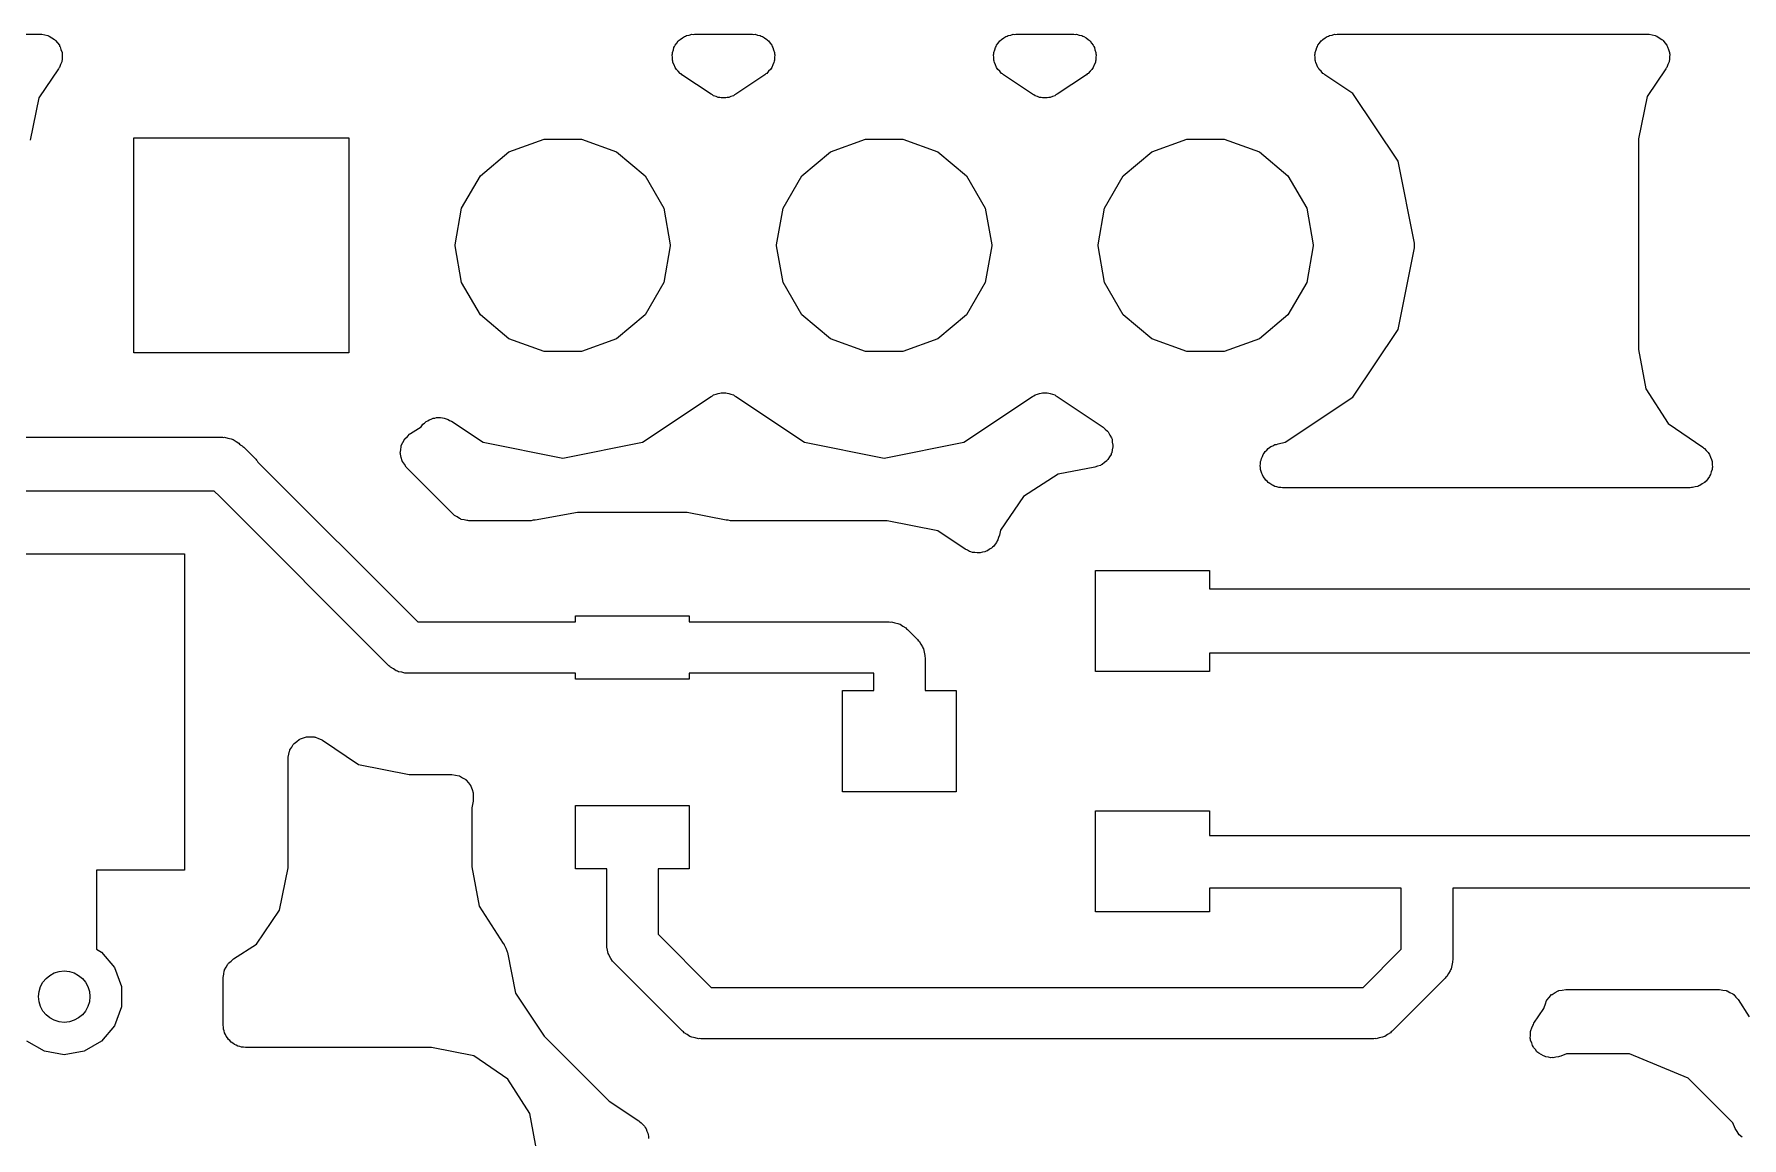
# Model space of a CAD drawing. Extents: x 91.8 to 190.7, y -114.3 to -59.5.
# Drawn here: x 127.39 to 140.89, y -69.85 to -61.12 of the extents above; entities that cross this region are included whole.
import ezdxf

# ---------------------------------------------------------------- set-up
doc = ezdxf.new("R2010")
doc.units = 0
doc.header["$MEASUREMENT"] = 0
doc.layers.add('BLACK', color=7, linetype='CONTINUOUS')

msp = doc.modelspace()

# ---------------------------------------------------------------- linework, layer by layer
at = {"layer": 'Black'}
for p, q in [((115.782, -61.12), (127.44, -61.12)), ((127.44, -61.12), (127.446, -61.1212)), ((127.446, -61.1212), (127.453, -61.1205)), ((127.453, -61.1205), (127.476, -61.1264)), ((127.476, -61.1264), (127.5, -61.1306)), ((127.5, -61.1306), (127.506, -61.1339)), ((127.506, -61.1339), (127.512, -61.1356)), ((132.541, -61.1354), (132.549, -61.1306)), ((132.549, -61.1306), (132.57, -61.1269)), ((132.57, -61.1269), (132.59, -61.121)), ((132.59, -61.121), (132.6, -61.1217)), ((132.6, -61.1217), (132.61, -61.12)), ((132.61, -61.12), (133.07, -61.12)), ((133.07, -61.12), (133.08, -61.1217)), ((133.08, -61.1217), (133.09, -61.121)), ((133.09, -61.121), (133.11, -61.1269)), ((133.11, -61.1269), (133.131, -61.1306)), ((133.131, -61.1306), (133.139, -61.1354)), ((135.081, -61.1354), (135.089, -61.1306)), ((135.089, -61.1306), (135.11, -61.1269)), ((135.11, -61.1269), (135.13, -61.121)), ((135.13, -61.121), (135.14, -61.1217)), ((135.14, -61.1217), (135.15, -61.12)), ((135.15, -61.12), (135.61, -61.12)), ((135.61, -61.12), (135.62, -61.1217)), ((135.62, -61.1217), (135.63, -61.121)), ((135.63, -61.121), (135.65, -61.1269)), ((135.65, -61.1269), (135.671, -61.1306)), ((135.671, -61.1306), (135.679, -61.1354)), ((137.621, -61.1354), (137.629, -61.1306)), ((137.629, -61.1306), (137.65, -61.1269)), ((137.65, -61.1269), (137.67, -61.121)), ((137.67, -61.121), (137.68, -61.1217)), ((137.68, -61.1217), (137.69, -61.12)), ((137.69, -61.12), (140.143, -61.12)), ((140.143, -61.12), (140.149, -61.1212)), ((140.149, -61.1212), (140.156, -61.1205)), ((140.156, -61.1205), (140.179, -61.1264)), ((140.179, -61.1264), (140.203, -61.1306)), ((140.203, -61.1306), (140.209, -61.1339)), ((140.209, -61.1339), (140.215, -61.1356)), ((127.512, -61.1356), (127.532, -61.1491)), ((127.532, -61.1491), (127.553, -61.1611)), ((127.553, -61.1611), (127.557, -61.1662)), ((127.557, -61.1662), (127.562, -61.17)), ((127.562, -61.17), (127.576, -61.1894)), ((127.576, -61.1894), (127.592, -61.2077)), ((127.592, -61.2077), (127.594, -61.2141)), ((127.594, -61.2141), (127.598, -61.2195)), ((127.598, -61.2195), (127.604, -61.2425)), ((127.604, -61.2425), (127.613, -61.265)), ((127.613, -61.265), (127.613, -61.2717)), ((132.437, -61.265), (132.444, -61.2453)), ((132.437, -61.2747), (132.437, -61.265)), ((132.444, -61.2453), (132.449, -61.2248)), ((132.449, -61.2248), (132.454, -61.2168)), ((132.454, -61.2168), (132.458, -61.2077)), ((132.458, -61.2077), (132.471, -61.1916)), ((132.471, -61.1916), (132.483, -61.1741)), ((132.483, -61.1741), (132.491, -61.1684)), ((132.491, -61.1684), (132.497, -61.1611)), ((132.497, -61.1611), (132.515, -61.1505)), ((132.515, -61.1505), (132.532, -61.1381)), ((132.532, -61.1381), (132.541, -61.1354)), ((133.139, -61.1354), (133.148, -61.1381)), ((133.148, -61.1381), (133.165, -61.1505)), ((133.165, -61.1505), (133.183, -61.1611)), ((133.183, -61.1611), (133.189, -61.1684)), ((133.189, -61.1684), (133.197, -61.1741)), ((133.197, -61.1741), (133.209, -61.1916)), ((133.209, -61.1916), (133.222, -61.2077)), ((133.222, -61.2077), (133.226, -61.2168)), ((133.226, -61.2168), (133.231, -61.2248)), ((133.231, -61.2248), (133.236, -61.2453)), ((133.236, -61.2453), (133.243, -61.265)), ((133.243, -61.265), (133.243, -61.2747)), ((134.977, -61.265), (134.984, -61.2453)), ((134.977, -61.2747), (134.977, -61.265)), ((134.984, -61.2453), (134.989, -61.2248)), ((134.989, -61.2248), (134.994, -61.2168)), ((134.994, -61.2168), (134.998, -61.2077)), ((134.998, -61.2077), (135.011, -61.1916)), ((135.011, -61.1916), (135.023, -61.1741)), ((135.023, -61.1741), (135.031, -61.1684)), ((135.031, -61.1684), (135.037, -61.1611)), ((135.037, -61.1611), (135.055, -61.1505)), ((135.055, -61.1505), (135.072, -61.1381)), ((135.072, -61.1381), (135.081, -61.1354)), ((135.679, -61.1354), (135.688, -61.1381)), ((135.688, -61.1381), (135.705, -61.1505)), ((135.705, -61.1505), (135.723, -61.1611)), ((135.723, -61.1611), (135.729, -61.1684)), ((135.729, -61.1684), (135.737, -61.1741)), ((135.737, -61.1741), (135.749, -61.1916)), ((135.749, -61.1916), (135.762, -61.2077)), ((135.762, -61.2077), (135.766, -61.2168)), ((135.766, -61.2168), (135.771, -61.2248)), ((135.771, -61.2248), (135.776, -61.2453)), ((135.776, -61.2453), (135.783, -61.265)), ((135.783, -61.265), (135.783, -61.2747)), ((137.517, -61.265), (137.524, -61.2453)), ((137.517, -61.2747), (137.517, -61.265)), ((137.524, -61.2453), (137.529, -61.2248)), ((137.529, -61.2248), (137.534, -61.2168)), ((137.534, -61.2168), (137.538, -61.2077)), ((137.538, -61.2077), (137.551, -61.1916)), ((137.551, -61.1916), (137.563, -61.1741)), ((137.563, -61.1741), (137.571, -61.1684)), ((137.571, -61.1684), (137.577, -61.1611)), ((137.577, -61.1611), (137.595, -61.1505)), ((137.595, -61.1505), (137.612, -61.1381)), ((137.612, -61.1381), (137.621, -61.1354)), ((140.215, -61.1356), (140.235, -61.1491)), ((140.235, -61.1491), (140.256, -61.1611)), ((140.256, -61.1611), (140.26, -61.1662)), ((140.26, -61.1662), (140.266, -61.17)), ((140.266, -61.17), (140.28, -61.1894)), ((140.28, -61.1894), (140.295, -61.2077)), ((140.295, -61.2077), (140.297, -61.2141)), ((140.297, -61.2141), (140.301, -61.2195)), ((140.301, -61.2195), (140.308, -61.2425)), ((140.308, -61.2425), (140.316, -61.265)), ((140.316, -61.265), (140.316, -61.2717)), ((127.585, -61.3945), (127.429, -61.6227)), ((127.587, -61.3884), (127.585, -61.3945)), ((127.592, -61.3832), (127.587, -61.3884)), ((127.6, -61.3608), (127.592, -61.3832)), ((127.61, -61.339), (127.6, -61.3608)), ((127.613, -61.326), (127.61, -61.3323)), ((127.61, -61.3323), (127.61, -61.339)), ((127.613, -61.2717), (127.614, -61.2782)), ((127.614, -61.2782), (127.613, -61.3021)), ((127.613, -61.3021), (127.613, -61.326)), ((132.434, -61.284), (132.437, -61.2747)), ((132.437, -61.3049), (132.434, -61.284)), ((132.437, -61.326), (132.437, -61.3049)), ((132.44, -61.335), (132.437, -61.326)), ((132.441, -61.3446), (132.44, -61.335)), ((132.45, -61.3635), (132.441, -61.3446)), ((132.458, -61.3832), (132.45, -61.3635)), ((132.464, -61.3906), (132.458, -61.3832)), ((132.468, -61.3993), (132.464, -61.3906)), ((132.483, -61.4138), (132.468, -61.3993)), ((133.212, -61.3993), (133.197, -61.4138)), ((133.216, -61.3906), (133.212, -61.3993)), ((133.222, -61.3832), (133.216, -61.3906)), ((133.23, -61.3635), (133.222, -61.3832)), ((133.239, -61.3446), (133.23, -61.3635)), ((133.24, -61.335), (133.239, -61.3446)), ((133.243, -61.326), (133.24, -61.335)), ((133.243, -61.2747), (133.246, -61.284)), ((133.246, -61.284), (133.243, -61.3049)), ((133.243, -61.3049), (133.243, -61.326)), ((134.974, -61.284), (134.977, -61.2747)), ((134.977, -61.3049), (134.974, -61.284)), ((134.977, -61.326), (134.977, -61.3049)), ((134.98, -61.335), (134.977, -61.326)), ((134.981, -61.3446), (134.98, -61.335)), ((134.99, -61.3635), (134.981, -61.3446)), ((134.998, -61.3832), (134.99, -61.3635)), ((135.004, -61.3906), (134.998, -61.3832)), ((135.008, -61.3993), (135.004, -61.3906)), ((135.023, -61.4138), (135.008, -61.3993)), ((135.752, -61.3993), (135.737, -61.4138)), ((135.756, -61.3906), (135.752, -61.3993)), ((135.762, -61.3832), (135.756, -61.3906)), ((135.77, -61.3635), (135.762, -61.3832)), ((135.779, -61.3446), (135.77, -61.3635)), ((135.78, -61.335), (135.779, -61.3446)), ((135.783, -61.326), (135.78, -61.335)), ((135.783, -61.2747), (135.786, -61.284)), ((135.786, -61.284), (135.783, -61.3049)), ((135.783, -61.3049), (135.783, -61.326)), ((137.514, -61.284), (137.517, -61.2747)), ((137.517, -61.3049), (137.514, -61.284)), ((137.517, -61.326), (137.517, -61.3049)), ((137.52, -61.335), (137.517, -61.326)), ((137.521, -61.3446), (137.52, -61.335)), ((137.53, -61.3635), (137.521, -61.3446)), ((137.538, -61.3832), (137.53, -61.3635)), ((137.544, -61.3906), (137.538, -61.3832)), ((137.548, -61.3993), (137.544, -61.3906)), ((137.563, -61.4138), (137.548, -61.3993)), ((140.288, -61.3945), (140.139, -61.6127)), ((140.291, -61.3884), (140.288, -61.3945)), ((140.295, -61.3832), (140.291, -61.3884)), ((140.303, -61.3608), (140.295, -61.3832)), ((140.313, -61.339), (140.303, -61.3608)), ((140.316, -61.326), (140.313, -61.3323)), ((140.313, -61.3323), (140.313, -61.339)), ((140.316, -61.2717), (140.318, -61.2782)), ((140.318, -61.2782), (140.316, -61.3021)), ((140.316, -61.3021), (140.316, -61.326)), ((132.497, -61.4299), (132.483, -61.4138)), ((132.505, -61.4348), (132.497, -61.4299)), ((132.512, -61.4414), (132.505, -61.4348)), ((132.742, -61.5954), (132.512, -61.4414)), ((133.168, -61.4414), (132.938, -61.5954)), ((133.175, -61.4348), (133.168, -61.4414)), ((133.183, -61.4299), (133.175, -61.4348)), ((133.197, -61.4138), (133.183, -61.4299)), ((135.037, -61.4299), (135.023, -61.4138)), ((135.045, -61.4348), (135.037, -61.4299)), ((135.052, -61.4414), (135.045, -61.4348)), ((135.282, -61.5954), (135.052, -61.4414)), ((135.708, -61.4414), (135.478, -61.5954)), ((135.715, -61.4348), (135.708, -61.4414)), ((135.723, -61.4299), (135.715, -61.4348)), ((135.737, -61.4138), (135.723, -61.4299)), ((137.577, -61.4299), (137.563, -61.4138)), ((137.585, -61.4348), (137.577, -61.4299)), ((137.592, -61.4414), (137.585, -61.4348)), ((137.814, -61.5899), (137.592, -61.4414)), ((127.429, -61.6227), (127.361, -61.9576)), ((132.753, -61.6001), (132.742, -61.5954)), ((132.762, -61.6069), (132.753, -61.6001)), ((132.781, -61.6123), (132.762, -61.6069)), ((132.798, -61.62), (132.781, -61.6123)), ((132.81, -61.6207), (132.798, -61.62)), ((132.821, -61.624), (132.81, -61.6207)), ((132.84, -61.6227), (132.821, -61.624)), ((132.859, -61.624), (132.84, -61.6227)), ((132.87, -61.6207), (132.859, -61.624)), ((132.882, -61.62), (132.87, -61.6207)), ((132.899, -61.6123), (132.882, -61.62)), ((132.918, -61.6069), (132.899, -61.6123)), ((132.927, -61.6001), (132.918, -61.6069)), ((132.938, -61.5954), (132.927, -61.6001)), ((135.293, -61.6001), (135.282, -61.5954)), ((135.302, -61.6069), (135.293, -61.6001)), ((135.321, -61.6123), (135.302, -61.6069)), ((135.338, -61.62), (135.321, -61.6123)), ((135.35, -61.6207), (135.338, -61.62)), ((135.361, -61.624), (135.35, -61.6207)), ((135.38, -61.6227), (135.361, -61.624)), ((135.399, -61.624), (135.38, -61.6227)), ((135.41, -61.6207), (135.399, -61.624)), ((135.422, -61.62), (135.41, -61.6207)), ((135.439, -61.6123), (135.422, -61.62)), ((135.458, -61.6069), (135.439, -61.6123)), ((135.467, -61.6001), (135.458, -61.6069)), ((135.478, -61.5954), (135.467, -61.6001)), ((138.171, -62.1241), (137.814, -61.5899)), ((140.139, -61.6127), (140.071, -61.9476)), ((128.18, -63.64), (128.18, -61.94)), ((128.18, -61.94), (129.88, -61.94)), ((129.88, -61.94), (129.88, -63.64)), ((130.919, -62.2404), (131.145, -62.0506)), ((131.145, -62.0506), (131.422, -61.9497)), ((131.422, -61.9497), (131.718, -61.9497)), ((131.718, -61.9497), (131.995, -62.0506)), ((131.995, -62.0506), (132.221, -62.2404)), ((133.459, -62.2404), (133.685, -62.0506)), ((133.685, -62.0506), (133.962, -61.9497)), ((133.962, -61.9497), (134.258, -61.9497)), ((134.258, -61.9497), (134.535, -62.0506)), ((134.535, -62.0506), (134.761, -62.2404)), ((135.999, -62.2404), (136.225, -62.0506)), ((136.225, -62.0506), (136.502, -61.9497)), ((136.502, -61.9497), (136.798, -61.9497)), ((136.798, -61.9497), (137.075, -62.0506)), ((137.075, -62.0506), (137.301, -62.2404)), ((140.071, -61.9476), (140.071, -63.6136)), ((138.3, -62.7715), (138.171, -62.1241)), ((130.771, -62.496), (130.919, -62.2404)), ((132.221, -62.2404), (132.369, -62.496)), ((133.311, -62.496), (133.459, -62.2404)), ((134.761, -62.2404), (134.909, -62.496)), ((135.851, -62.496), (135.999, -62.2404)), ((137.301, -62.2404), (137.449, -62.496)), ((130.72, -62.7868), (130.771, -62.496)), ((132.369, -62.496), (132.42, -62.7868)), ((133.26, -62.7868), (133.311, -62.496)), ((134.909, -62.496), (134.96, -62.7868)), ((135.8, -62.7868), (135.851, -62.496)), ((137.449, -62.496), (137.5, -62.7868)), ((130.72, -62.7932), (130.72, -62.7868)), ((130.771, -63.084), (130.72, -62.7932)), ((132.42, -62.7932), (132.369, -63.084)), ((132.42, -62.7868), (132.42, -62.7932)), ((133.26, -62.7932), (133.26, -62.7868)), ((133.311, -63.084), (133.26, -62.7932)), ((134.96, -62.7932), (134.909, -63.084)), ((134.96, -62.7868), (134.96, -62.7932)), ((135.8, -62.7932), (135.8, -62.7868)), ((135.851, -63.084), (135.8, -62.7932)), ((137.5, -62.7932), (137.449, -63.084)), ((137.5, -62.7868), (137.5, -62.7932)), ((138.171, -63.4559), (138.3, -62.8085)), ((138.3, -62.8085), (138.3, -62.7715)), ((130.919, -63.3396), (130.771, -63.084)), ((132.369, -63.084), (132.221, -63.3396)), ((133.459, -63.3396), (133.311, -63.084)), ((134.909, -63.084), (134.761, -63.3396)), ((135.999, -63.3396), (135.851, -63.084)), ((137.449, -63.084), (137.301, -63.3396)), ((131.145, -63.5294), (130.919, -63.3396)), ((132.221, -63.3396), (131.995, -63.5294)), ((133.685, -63.5294), (133.459, -63.3396)), ((134.761, -63.3396), (134.535, -63.5294)), ((136.225, -63.5294), (135.999, -63.3396)), ((137.301, -63.3396), (137.075, -63.5294)), ((131.422, -63.6303), (131.145, -63.5294)), ((131.995, -63.5294), (131.718, -63.6303)), ((133.962, -63.6303), (133.685, -63.5294)), ((134.535, -63.5294), (134.258, -63.6303)), ((136.502, -63.6303), (136.225, -63.5294)), ((137.075, -63.5294), (136.798, -63.6303)), ((137.814, -63.9901), (138.171, -63.4559)), ((129.88, -63.64), (128.18, -63.64)), ((131.718, -63.6303), (131.422, -63.6303)), ((134.258, -63.6303), (133.962, -63.6303)), ((136.798, -63.6303), (136.502, -63.6303)), ((140.071, -63.6136), (140.13, -63.9254)), ((132.762, -63.9731), (132.781, -63.9677)), ((132.781, -63.9677), (132.798, -63.96)), ((132.798, -63.96), (132.81, -63.9593)), ((132.81, -63.9593), (132.821, -63.956)), ((132.821, -63.956), (132.84, -63.9573)), ((132.84, -63.9573), (132.859, -63.956)), ((132.859, -63.956), (132.87, -63.9593)), ((132.87, -63.9593), (132.882, -63.96)), ((132.882, -63.96), (132.899, -63.9677)), ((132.899, -63.9677), (132.918, -63.9731)), ((135.302, -63.9731), (135.321, -63.9677)), ((135.321, -63.9677), (135.338, -63.96)), ((135.338, -63.96), (135.35, -63.9593)), ((135.35, -63.9593), (135.361, -63.956)), ((135.361, -63.956), (135.38, -63.9573)), ((135.38, -63.9573), (135.399, -63.956)), ((135.399, -63.956), (135.41, -63.9593)), ((135.41, -63.9593), (135.422, -63.96)), ((135.422, -63.96), (135.439, -63.9677)), ((135.439, -63.9677), (135.458, -63.9731)), ((140.13, -63.9254), (140.305, -64.1987)), ((132.2, -64.347), (132.742, -63.9846)), ((132.742, -63.9846), (132.753, -63.9799)), ((132.753, -63.9799), (132.762, -63.9731)), ((132.918, -63.9731), (132.927, -63.9799)), ((132.927, -63.9799), (132.938, -63.9846)), ((132.938, -63.9846), (133.48, -64.347)), ((134.74, -64.347), (135.282, -63.9846)), ((135.282, -63.9846), (135.293, -63.9799)), ((135.293, -63.9799), (135.302, -63.9731)), ((135.458, -63.9731), (135.467, -63.9799)), ((135.467, -63.9799), (135.478, -63.9846)), ((135.478, -63.9846), (135.84, -64.2266)), ((137.28, -64.347), (137.814, -63.9901)), ((130.367, -64.2773), (130.45, -64.2235)), ((130.45, -64.2235), (130.457, -64.2164)), ((130.457, -64.2164), (130.465, -64.2043)), ((130.465, -64.2043), (130.478, -64.1947)), ((130.478, -64.1947), (130.49, -64.1831)), ((130.49, -64.1831), (130.503, -64.1768)), ((130.503, -64.1768), (130.515, -64.1683)), ((130.515, -64.1683), (130.53, -64.1637)), ((130.53, -64.1637), (130.545, -64.1567)), ((130.545, -64.1567), (130.559, -64.1553)), ((130.559, -64.1553), (130.573, -64.1512)), ((130.573, -64.1512), (130.589, -64.1523)), ((130.589, -64.1523), (130.605, -64.1507)), ((130.605, -64.1507), (130.619, -64.1543)), ((130.619, -64.1543), (130.634, -64.1552)), ((130.634, -64.1552), (130.649, -64.1618)), ((130.649, -64.1618), (130.664, -64.1658)), ((130.664, -64.1658), (130.676, -64.174)), ((130.676, -64.174), (130.69, -64.1798)), ((130.69, -64.1798), (130.94, -64.347)), ((135.84, -64.2266), (135.857, -64.2431)), ((140.305, -64.1987), (140.579, -64.3856)), ((125.06, -64.3068), (128.88, -64.3068)), ((128.88, -64.3068), (128.889, -64.3084)), ((128.889, -64.3084), (128.898, -64.3076)), ((128.898, -64.3076), (128.923, -64.3144)), ((128.923, -64.3144), (128.949, -64.3191)), ((128.949, -64.3191), (128.957, -64.3235)), ((128.957, -64.3235), (128.966, -64.3258)), ((128.966, -64.3258), (128.988, -64.3411)), ((128.988, -64.3411), (129.011, -64.3543)), ((129.011, -64.3543), (129.016, -64.3612)), ((129.016, -64.3612), (129.024, -64.3663)), ((129.024, -64.3663), (129.026, -64.369)), ((129.026, -64.369), (129.036, -64.3743)), ((130.294, -64.3728), (130.307, -64.3487)), ((130.294, -64.3763), (130.294, -64.3728)), ((130.307, -64.3487), (130.318, -64.3242)), ((130.318, -64.3242), (130.32, -64.3217)), ((130.32, -64.3217), (130.322, -64.3186)), ((130.322, -64.3186), (130.342, -64.3002)), ((130.342, -64.3002), (130.361, -64.2811)), ((130.361, -64.2811), (130.364, -64.2796)), ((130.364, -64.2796), (130.367, -64.2773)), ((130.94, -64.347), (131.57, -64.4723)), ((131.57, -64.4723), (132.2, -64.347)), ((133.48, -64.347), (134.11, -64.4723)), ((134.11, -64.4723), (134.74, -64.347)), ((135.857, -64.2431), (135.875, -64.2582)), ((135.875, -64.2582), (135.879, -64.264)), ((135.879, -64.264), (135.884, -64.2687)), ((135.884, -64.2687), (135.894, -64.2901)), ((135.894, -64.2901), (135.906, -64.3106)), ((135.906, -64.3106), (135.908, -64.3173)), ((135.908, -64.3173), (135.911, -64.3234)), ((135.911, -64.3234), (135.913, -64.3471)), ((135.913, -64.3471), (135.918, -64.3705)), ((135.918, -64.3705), (135.917, -64.3772)), ((137.182, -64.3742), (137.197, -64.3656)), ((137.197, -64.3656), (137.21, -64.3632)), ((137.21, -64.3632), (137.223, -64.3584)), ((137.223, -64.3584), (137.28, -64.347)), ((129.036, -64.3743), (129.041, -64.3812)), ((129.041, -64.3812), (129.049, -64.3863)), ((129.049, -64.3863), (129.144, -64.4813)), ((129.144, -64.4813), (129.149, -64.4886)), ((129.149, -64.4886), (129.156, -64.4944)), ((129.156, -64.4944), (129.161, -64.5036)), ((129.161, -64.5036), (130.424, -65.7668)), ((130.286, -64.4333), (130.29, -64.4064)), ((130.287, -64.4367), (130.286, -64.4333)), ((130.287, -64.4401), (130.287, -64.4367)), ((130.294, -64.4663), (130.287, -64.4401)), ((130.29, -64.4064), (130.292, -64.3794)), ((130.292, -64.3794), (130.294, -64.3763)), ((130.3, -64.4927), (130.294, -64.4663)), ((130.302, -64.4957), (130.3, -64.4927)), ((130.303, -64.499), (130.302, -64.4957)), ((130.318, -64.5212), (130.303, -64.499)), ((135.85, -64.508), (135.832, -64.5235)), ((135.869, -64.4939), (135.85, -64.508)), ((135.873, -64.4882), (135.869, -64.4939)), ((135.878, -64.4838), (135.873, -64.4882)), ((135.89, -64.463), (135.878, -64.4838)), ((135.903, -64.4432), (135.89, -64.463)), ((135.904, -64.4366), (135.903, -64.4432)), ((135.908, -64.4306), (135.904, -64.4366)), ((135.912, -64.4071), (135.908, -64.4306)), ((135.917, -64.384), (135.912, -64.4071)), ((135.917, -64.3772), (135.917, -64.384)), ((137.084, -64.5), (137.089, -64.4874)), ((137.084, -64.5173), (137.084, -64.5)), ((137.089, -64.4874), (137.091, -64.4741)), ((137.091, -64.4741), (137.099, -64.459)), ((137.099, -64.459), (137.105, -64.4428)), ((137.105, -64.4428), (137.114, -64.4324)), ((137.114, -64.4324), (137.12, -64.4206)), ((137.12, -64.4206), (137.133, -64.4093)), ((137.133, -64.4093), (137.144, -64.3961)), ((137.144, -64.3961), (137.156, -64.3893)), ((137.156, -64.3893), (137.166, -64.3805)), ((137.166, -64.3805), (137.182, -64.3742)), ((140.579, -64.3856), (140.585, -64.3917)), ((140.585, -64.3917), (140.593, -64.3961)), ((140.593, -64.3961), (140.607, -64.4129)), ((140.607, -64.4129), (140.623, -64.4282)), ((140.623, -64.4282), (140.626, -64.4361)), ((140.626, -64.4361), (140.632, -64.4428)), ((140.632, -64.4428), (140.639, -64.4634)), ((140.639, -64.4634), (140.649, -64.4831)), ((140.649, -64.4831), (140.65, -64.4918)), ((140.65, -64.4918), (140.653, -64.5)), ((140.653, -64.5), (140.653, -64.522)), ((130.333, -64.544), (130.318, -64.5212)), ((130.336, -64.5461), (130.333, -64.544)), ((130.338, -64.5489), (130.336, -64.5461)), ((130.704, -64.9154), (130.338, -64.5489)), ((135.485, -64.5995), (135.211, -64.7754)), ((135.775, -64.545), (135.485, -64.5995)), ((135.797, -64.5366), (135.775, -64.545)), ((135.82, -64.5299), (135.797, -64.5366)), ((135.825, -64.5259), (135.82, -64.5299)), ((135.832, -64.5235), (135.825, -64.5259)), ((137.082, -64.5343), (137.084, -64.5173)), ((137.084, -64.5475), (137.082, -64.5343)), ((137.084, -64.561), (137.084, -64.5475)), ((137.09, -64.5772), (137.084, -64.561)), ((137.094, -64.5941), (137.09, -64.5772)), ((137.101, -64.6056), (137.094, -64.5941)), ((137.105, -64.6183), (137.101, -64.6056)), ((137.116, -64.6315), (137.105, -64.6183)), ((137.125, -64.6462), (137.116, -64.6315)), ((140.618, -64.635), (140.606, -64.6532)), ((140.632, -64.6183), (140.618, -64.635)), ((140.635, -64.6101), (140.632, -64.6183)), ((140.64, -64.6028), (140.635, -64.6101)), ((140.645, -64.5816), (140.64, -64.6028)), ((140.653, -64.561), (140.645, -64.5816)), ((140.653, -64.522), (140.655, -64.5438)), ((140.655, -64.5438), (140.653, -64.5522)), ((140.653, -64.5522), (140.653, -64.561)), ((128.816, -64.7332), (125.124, -64.7332)), ((128.856, -64.7737), (128.816, -64.7332)), ((130.196, -66.1137), (128.856, -64.7737)), ((135.211, -64.7754), (135.029, -65.0427)), ((137.136, -64.6546), (137.125, -64.6462)), ((137.144, -64.6649), (137.136, -64.6546)), ((137.159, -64.6736), (137.144, -64.6649)), ((137.173, -64.6844), (137.159, -64.6736)), ((137.185, -64.6887), (137.173, -64.6844)), ((137.197, -64.6954), (137.185, -64.6887)), ((137.214, -64.6984), (137.197, -64.6954)), ((137.23, -64.704), (137.214, -64.6984)), ((137.244, -64.7037), (137.23, -64.704)), ((137.257, -64.706), (137.244, -64.7037)), ((140.48, -64.706), (137.257, -64.706)), ((140.489, -64.7045), (140.48, -64.706)), ((140.497, -64.7051), (140.489, -64.7045)), ((140.518, -64.6992), (140.497, -64.7051)), ((140.54, -64.6954), (140.518, -64.6992)), ((140.548, -64.6911), (140.54, -64.6954)), ((140.556, -64.6887), (140.548, -64.6911)), ((140.574, -64.6759), (140.556, -64.6887)), ((140.593, -64.6649), (140.574, -64.6759)), ((140.598, -64.6583), (140.593, -64.6649)), ((140.606, -64.6532), (140.598, -64.6583)), ((131.686, -64.9009), (131.352, -64.9638)), ((132.552, -64.9009), (131.686, -64.9009)), ((132.861, -64.9633), (132.552, -64.9009)), ((130.71, -64.9198), (130.704, -64.9154)), ((130.715, -64.9257), (130.71, -64.9198)), ((130.735, -64.9372), (130.715, -64.9257)), ((130.754, -64.9504), (130.735, -64.9372)), ((130.762, -64.9524), (130.754, -64.9504)), ((130.768, -64.9562), (130.762, -64.9524)), ((130.791, -64.9602), (130.768, -64.9562)), ((130.813, -64.9661), (130.791, -64.9602)), ((130.821, -64.9655), (130.813, -64.9661)), ((130.828, -64.9668), (130.821, -64.9655)), ((131.32, -64.9668), (130.828, -64.9668)), ((131.336, -64.964), (131.32, -64.9668)), ((131.352, -64.9638), (131.336, -64.964)), ((132.878, -64.9638), (132.861, -64.9633)), ((132.895, -64.9668), (132.878, -64.9638)), ((134.133, -64.9668), (132.895, -64.9668)), ((134.533, -65.0463), (134.133, -64.9668)), ((134.751, -65.1925), (134.533, -65.0463)), ((135.029, -65.0427), (135.021, -65.0814)), ((134.966, -65.175), (134.958, -65.1838)), ((134.976, -65.1679), (134.966, -65.175)), ((134.986, -65.1523), (134.976, -65.1679)), ((134.999, -65.1382), (134.986, -65.1523)), ((135.003, -65.1271), (134.999, -65.1382)), ((135.009, -65.1173), (135.003, -65.1271)), ((135.014, -65.099), (135.009, -65.1173)), ((135.021, -65.0814), (135.014, -65.099)), ((126.63, -65.23), (128.58, -65.23)), ((128.58, -65.23), (128.58, -67.73)), ((134.769, -65.2001), (134.751, -65.1925)), ((134.785, -65.2099), (134.769, -65.2001)), ((134.796, -65.2123), (134.785, -65.2099)), ((134.807, -65.2171), (134.796, -65.2123)), ((134.826, -65.2183), (134.807, -65.2171)), ((134.844, -65.222), (134.826, -65.2183)), ((134.856, -65.2203), (134.844, -65.222)), ((134.868, -65.221), (134.856, -65.2203)), ((134.886, -65.2158), (134.868, -65.221)), ((134.905, -65.213), (134.886, -65.2158)), ((134.915, -65.2073), (134.905, -65.213)), ((134.926, -65.204), (134.915, -65.2073)), ((134.942, -65.1928), (134.926, -65.204)), ((134.958, -65.1838), (134.942, -65.1928)), ((135.78, -66.16), (135.78, -65.36)), ((135.78, -65.36), (136.68, -65.36)), ((136.68, -65.36), (136.68, -65.506)), ((136.68, -65.506), (144.66, -65.506)), ((131.67, -65.7668), (131.67, -65.72)), ((131.67, -65.72), (132.57, -65.72)), ((132.57, -65.72), (132.57, -65.7668)), ((130.424, -65.7668), (131.67, -65.7668)), ((132.57, -65.7668), (134.15, -65.7668)), ((134.15, -65.7668), (134.159, -65.7684)), ((134.159, -65.7684), (134.168, -65.7676)), ((134.168, -65.7676), (134.193, -65.7744)), ((134.193, -65.7744), (134.219, -65.7791)), ((134.219, -65.7791), (134.227, -65.7835)), ((134.227, -65.7835), (134.236, -65.7858)), ((134.236, -65.7858), (134.258, -65.8011)), ((134.258, -65.8011), (134.281, -65.8143)), ((134.281, -65.8143), (134.286, -65.8212)), ((134.286, -65.8212), (134.294, -65.8263)), ((134.294, -65.8263), (134.374, -65.9063)), ((134.374, -65.9063), (134.379, -65.9136)), ((134.379, -65.9136), (134.386, -65.9194)), ((134.386, -65.9194), (134.399, -65.9424)), ((134.399, -65.9424), (134.414, -65.9641)), ((134.414, -65.9641), (134.416, -65.9728)), ((134.416, -65.9728), (134.421, -65.9805)), ((134.421, -65.9805), (134.426, -66.0067)), ((130.204, -66.1188), (130.196, -66.1137)), ((130.209, -66.1257), (130.204, -66.1188)), ((130.232, -66.1389), (130.209, -66.1257)), ((134.426, -66.0067), (134.432, -66.0323)), ((134.432, -66.0323), (134.432, -66.0412)), ((134.432, -66.0412), (134.433, -66.05)), ((134.433, -66.05), (134.433, -66.31)), ((144.555, -66.014), (136.68, -66.014)), ((136.68, -66.014), (136.68, -66.16)), ((130.254, -66.1542), (130.232, -66.1389)), ((130.263, -66.1565), (130.254, -66.1542)), ((130.271, -66.1609), (130.263, -66.1565)), ((130.297, -66.1656), (130.271, -66.1609)), ((130.322, -66.1724), (130.297, -66.1656)), ((130.331, -66.1716), (130.322, -66.1724)), ((130.34, -66.1732), (130.331, -66.1716)), ((131.67, -66.1732), (130.34, -66.1732)), ((131.67, -66.22), (131.67, -66.1732)), ((132.57, -66.22), (131.67, -66.22)), ((134.027, -66.1732), (132.57, -66.1732)), ((132.57, -66.1732), (132.57, -66.22)), ((134.027, -66.31), (134.027, -66.1732)), ((136.68, -66.16), (135.78, -66.16)), ((133.78, -67.11), (133.78, -66.31)), ((133.78, -66.31), (134.027, -66.31)), ((134.433, -66.31), (134.68, -66.31)), ((134.68, -66.31), (134.68, -67.11)), ((129.405, -66.8134), (129.41, -66.7889)), ((129.41, -66.7889), (129.413, -66.7839)), ((129.413, -66.7839), (129.414, -66.7783)), ((129.414, -66.7783), (129.428, -66.7576)), ((129.428, -66.7576), (129.44, -66.7361)), ((129.44, -66.7361), (129.445, -66.7324)), ((129.445, -66.7324), (129.448, -66.7276)), ((129.448, -66.7276), (129.468, -66.7129)), ((129.468, -66.7129), (129.487, -66.697)), ((129.487, -66.697), (129.492, -66.695)), ((129.492, -66.695), (129.497, -66.6916)), ((129.497, -66.6916), (129.521, -66.6846)), ((129.521, -66.6846), (129.544, -66.6761)), ((129.544, -66.6761), (129.55, -66.6761)), ((129.55, -66.6761), (129.556, -66.6745)), ((129.556, -66.6745), (129.58, -66.6761)), ((129.58, -66.6761), (129.605, -66.6761)), ((129.605, -66.6761), (129.611, -66.6781)), ((129.611, -66.6781), (129.616, -66.6785)), ((129.616, -66.6785), (129.639, -66.6885)), ((129.639, -66.6885), (129.662, -66.697)), ((129.662, -66.697), (129.667, -66.7007)), ((129.667, -66.7007), (129.672, -66.703)), ((129.672, -66.703), (129.957, -66.8937)), ((129.399, -66.8375), (129.405, -66.8134)), ((129.4, -66.8432), (129.399, -66.8375)), ((129.399, -66.849), (129.4, -66.8432)), ((129.399, -67.7124), (129.399, -66.849)), ((129.957, -66.8937), (130.357, -66.9732)), ((130.357, -66.9732), (130.69, -66.9732)), ((130.69, -66.9732), (130.692, -66.9736)), ((130.692, -66.9736), (130.694, -66.9733)), ((130.694, -66.9733), (130.722, -66.9789)), ((130.722, -66.9789), (130.75, -66.9838)), ((130.75, -66.9838), (130.752, -66.9849)), ((130.752, -66.9849), (130.754, -66.9854)), ((130.754, -66.9854), (130.778, -67.0001)), ((130.778, -67.0001), (130.803, -67.0143)), ((130.803, -67.0143), (130.804, -67.016)), ((130.804, -67.016), (130.806, -67.0172)), ((130.806, -67.0172), (130.824, -67.0393)), ((130.824, -67.0393), (130.842, -67.0609)), ((130.842, -67.0609), (130.843, -67.0631)), ((130.843, -67.0631), (130.844, -67.0648)), ((130.844, -67.0648), (130.853, -67.0917)), ((130.862, -67.1835), (130.851, -67.2376)), ((130.853, -67.0917), (130.863, -67.1182)), ((130.863, -67.1792), (130.862, -67.1813)), ((130.862, -67.1813), (130.862, -67.1835)), ((130.863, -67.1182), (130.863, -67.1205)), ((130.863, -67.1205), (130.863, -67.1226)), ((130.863, -67.1226), (130.863, -67.1509)), ((130.863, -67.1509), (130.863, -67.1792)), ((134.68, -67.11), (133.78, -67.11)), ((130.851, -67.2376), (130.851, -67.7036)), ((131.67, -67.72), (131.67, -67.22)), ((131.67, -67.22), (132.57, -67.22)), ((132.57, -67.22), (132.57, -67.72)), ((135.78, -68.06), (135.78, -67.26)), ((135.78, -67.26), (136.68, -67.26)), ((136.68, -67.26), (136.68, -67.4568)), ((136.68, -67.4568), (138.4, -67.4568)), ((138.4, -67.4568), (140.97, -67.4568)), ((128.58, -67.73), (127.884, -67.73)), ((127.884, -67.73), (127.884, -68.3548)), ((129.331, -68.0473), (129.399, -67.7124)), ((130.851, -67.7036), (130.91, -68.0154)), ((131.917, -67.72), (131.67, -67.72)), ((131.917, -68.32), (131.917, -67.72)), ((132.57, -67.72), (132.323, -67.72)), ((132.323, -67.72), (132.323, -68.2358)), ((138.197, -67.8732), (136.68, -67.8732)), ((136.68, -67.8732), (136.68, -68.06)), ((138.197, -68.3558), (138.197, -67.8732)), ((141.53, -67.8732), (138.603, -67.8732)), ((138.603, -67.8732), (138.603, -68.44)), ((130.91, -68.0154), (131.099, -68.3093)), ((129.149, -68.3146), (129.331, -68.0473)), ((136.68, -68.06), (135.78, -68.06)), ((132.323, -68.2358), (132.744, -68.6568)), ((127.884, -68.3548), (127.925, -68.3784)), ((127.925, -68.3784), (128.027, -68.5005)), ((128.968, -68.4309), (129.149, -68.3146)), ((131.099, -68.3093), (131.103, -68.3135)), ((131.103, -68.3135), (131.106, -68.3196)), ((131.106, -68.3196), (131.11, -68.3247)), ((131.11, -68.3247), (131.119, -68.3469)), ((131.119, -68.3469), (131.129, -68.3684)), ((131.129, -68.3684), (131.13, -68.3752)), ((131.13, -68.3752), (131.132, -68.3815)), ((131.132, -68.3815), (131.196, -68.7026)), ((131.918, -68.3288), (131.917, -68.32)), ((131.918, -68.3377), (131.918, -68.3288)), ((131.924, -68.3633), (131.918, -68.3377)), ((131.929, -68.3895), (131.924, -68.3633)), ((131.934, -68.3972), (131.929, -68.3895)), ((131.936, -68.4059), (131.934, -68.3972)), ((131.951, -68.4276), (131.936, -68.4059)), ((137.896, -68.6568), (138.197, -68.3558)), ((128.027, -68.5005), (128.082, -68.6503)), ((128.887, -68.5784), (128.892, -68.5525)), ((128.892, -68.5525), (128.895, -68.5265)), ((128.895, -68.5265), (128.897, -68.5226)), ((128.897, -68.5226), (128.898, -68.5183)), ((128.898, -68.5183), (128.911, -68.4956)), ((128.911, -68.4956), (128.923, -68.4723)), ((128.923, -68.4723), (128.926, -68.4694)), ((128.926, -68.4694), (128.928, -68.4656)), ((128.928, -68.4656), (128.949, -68.4488)), ((128.949, -68.4488), (128.968, -68.4309)), ((131.964, -68.4506), (131.951, -68.4276)), ((131.971, -68.4564), (131.964, -68.4506)), ((131.976, -68.4637), (131.971, -68.4564)), ((132.516, -69.0037), (131.976, -68.4637)), ((138.569, -68.5476), (138.556, -68.5706)), ((138.584, -68.5259), (138.569, -68.5476)), ((138.586, -68.5172), (138.584, -68.5259)), ((138.591, -68.5095), (138.586, -68.5172)), ((138.596, -68.4834), (138.591, -68.5095)), ((138.602, -68.4577), (138.596, -68.4834)), ((138.603, -68.44), (138.602, -68.4488)), ((138.602, -68.4488), (138.602, -68.4577)), ((128.082, -68.6503), (128.082, -68.8097)), ((128.887, -68.9552), (128.887, -68.5784)), ((132.744, -68.6568), (137.896, -68.6568)), ((138.544, -68.5837), (138.124, -69.0037)), ((138.549, -68.5764), (138.544, -68.5837)), ((138.556, -68.5706), (138.549, -68.5764)), ((139.413, -68.6981), (139.437, -68.6838)), ((139.437, -68.6838), (139.439, -68.6834)), ((139.439, -68.6834), (139.441, -68.6825)), ((139.441, -68.6825), (139.469, -68.6782)), ((139.469, -68.6782), (139.497, -68.6732)), ((139.497, -68.6732), (140.711, -68.6732)), ((140.711, -68.6732), (140.737, -68.6778)), ((140.737, -68.6778), (140.763, -68.6811)), ((140.763, -68.6811), (140.767, -68.683)), ((140.767, -68.683), (140.771, -68.6838)), ((140.771, -68.6838), (140.794, -68.6969)), ((128.082, -68.8097), (128.027, -68.9595)), ((131.196, -68.7026), (131.423, -69.0416)), ((139.245, -68.9408), (139.324, -68.8226)), ((139.324, -68.8226), (139.325, -68.8145)), ((139.325, -68.8145), (139.336, -68.7878)), ((139.336, -68.7878), (139.345, -68.7609)), ((139.345, -68.7609), (139.347, -68.7595)), ((139.347, -68.7577), (139.366, -68.7362)), ((139.347, -68.7595), (139.347, -68.7577)), ((139.366, -68.7362), (139.385, -68.7143)), ((139.385, -68.7143), (139.386, -68.7133)), ((139.386, -68.7133), (139.388, -68.7118)), ((139.388, -68.7118), (139.413, -68.6981)), ((140.794, -68.6969), (140.817, -68.709)), ((140.817, -68.709), (140.82, -68.7121)), ((140.82, -68.7121), (140.824, -68.7143)), ((140.824, -68.7143), (140.841, -68.7344)), ((140.841, -68.7344), (140.859, -68.7537)), ((140.859, -68.7537), (140.945, -68.8887)), ((128.027, -68.9595), (127.925, -69.0816)), ((128.89, -68.9704), (128.887, -68.9552)), ((139.229, -68.9773), (139.235, -68.9571)), ((139.235, -68.9571), (139.241, -68.9496)), ((139.241, -68.9496), (139.245, -68.9408)), ((127.473, -69.1613), (127.335, -69.0816)), ((127.925, -69.0816), (127.787, -69.1613)), ((128.89, -68.9859), (128.89, -68.9704)), ((128.895, -69.0002), (128.89, -68.9859)), ((128.898, -69.0153), (128.895, -69.0002)), ((128.905, -69.0286), (128.898, -69.0153)), ((128.911, -69.0431), (128.905, -69.0286)), ((128.92, -69.0548), (128.911, -69.0431)), ((128.928, -69.0681), (128.92, -69.0548)), ((128.94, -69.078), (128.928, -69.0681)), ((128.95, -69.0898), (128.94, -69.078)), ((128.963, -69.0975), (128.95, -69.0898)), ((131.423, -69.0416), (131.938, -69.5571)), ((132.524, -69.0088), (132.516, -69.0037)), ((132.529, -69.0157), (132.524, -69.0088)), ((132.552, -69.0289), (132.529, -69.0157)), ((132.574, -69.0442), (132.552, -69.0289)), ((132.583, -69.0465), (132.574, -69.0442)), ((132.591, -69.0509), (132.583, -69.0465)), ((132.617, -69.0556), (132.591, -69.0509)), ((132.642, -69.0624), (132.617, -69.0556)), ((132.651, -69.0616), (132.642, -69.0624)), ((132.66, -69.0632), (132.651, -69.0616)), ((137.98, -69.0632), (132.66, -69.0632)), ((137.989, -69.0616), (137.98, -69.0632)), ((137.998, -69.0624), (137.989, -69.0616)), ((138.023, -69.0556), (137.998, -69.0624)), ((138.049, -69.0509), (138.023, -69.0556)), ((138.057, -69.0465), (138.049, -69.0509)), ((138.066, -69.0442), (138.057, -69.0465)), ((138.088, -69.0289), (138.066, -69.0442)), ((138.111, -69.0157), (138.088, -69.0289)), ((138.116, -69.0088), (138.111, -69.0157)), ((138.124, -69.0037), (138.116, -69.0088)), ((139.216, -69.0574), (139.218, -69.0364)), ((139.219, -69.0666), (139.216, -69.0574)), ((139.217, -69.0153), (139.219, -69.0062)), ((139.218, -69.0364), (139.217, -69.0153)), ((139.219, -69.0062), (139.22, -68.9966)), ((139.219, -69.0762), (139.219, -69.0666)), ((139.227, -69.0957), (139.219, -69.0762)), ((139.22, -68.9966), (139.229, -68.9773)), ((139.233, -69.1159), (139.227, -69.0957)), ((127.63, -69.1889), (127.473, -69.1613)), ((127.787, -69.1613), (127.63, -69.1889)), ((128.975, -69.1073), (128.963, -69.0975)), ((128.989, -69.1126), (128.975, -69.1073)), ((129.002, -69.1203), (128.989, -69.1126)), ((129.018, -69.123), (129.002, -69.1203)), ((129.032, -69.1282), (129.018, -69.123)), ((129.047, -69.1282), (129.032, -69.1282)), ((129.063, -69.1309), (129.047, -69.1282)), ((130.532, -69.1309), (129.063, -69.1309)), ((130.867, -69.1987), (130.532, -69.1309)), ((131.135, -69.3813), (130.867, -69.1987)), ((139.239, -69.1237), (139.233, -69.1159)), ((139.242, -69.1325), (139.239, -69.1237)), ((139.257, -69.1481), (139.242, -69.1325)), ((139.269, -69.1651), (139.257, -69.1481)), ((139.277, -69.1704), (139.269, -69.1651)), ((139.284, -69.1775), (139.277, -69.1704)), ((139.302, -69.1872), (139.284, -69.1775)), ((139.32, -69.199), (139.302, -69.1872)), ((139.329, -69.2012), (139.32, -69.199)), ((139.338, -69.2057), (139.329, -69.2012)), ((139.359, -69.2084), (139.338, -69.2057)), ((139.379, -69.2134), (139.359, -69.2084)), ((139.389, -69.2124), (139.379, -69.2134)), ((139.398, -69.2137), (139.389, -69.2124)), ((139.419, -69.2091), (139.398, -69.2137)), ((139.44, -69.2068), (139.419, -69.2091)), ((139.448, -69.2026), (139.44, -69.2068)), ((139.458, -69.2005), (139.448, -69.2026)), ((139.501, -69.1826), (139.458, -69.2005)), ((140.001, -69.183), (139.501, -69.1826)), ((140.463, -69.3748), (140.001, -69.183)), ((131.31, -69.6546), (131.135, -69.3813)), ((140.816, -69.7288), (140.463, -69.3748)), ((131.938, -69.5571), (132.171, -69.7128)), ((131.369, -69.9664), (131.31, -69.6546)), ((132.171, -69.7128), (132.18, -69.721)), ((132.18, -69.721), (132.19, -69.7272)), ((132.19, -69.7272), (132.202, -69.7419)), ((132.202, -69.7419), (132.215, -69.755)), ((132.215, -69.755), (132.221, -69.7656)), ((132.221, -69.7656), (132.228, -69.7749)), ((140.834, -69.7713), (140.816, -69.7288)), ((140.834, -69.7717), (140.834, -69.7713)), ((140.834, -69.7722), (140.834, -69.7717)), ((132.228, -69.7749), (132.234, -69.7927)), ((132.234, -69.7927), (132.242, -69.8096)), ((132.242, -69.8096), (132.244, -69.8214)), ((132.244, -69.8214), (132.247, -69.8326)), ((132.247, -69.8326), (132.247, -69.8515)), ((140.851, -69.7975), (140.834, -69.7722)), ((140.867, -69.8227), (140.851, -69.7975)), ((140.867, -69.823), (140.867, -69.8227)), ((140.867, -69.8234), (140.867, -69.823)), ((140.891, -69.8415), (140.867, -69.8234))]:
    msp.add_line(p, q, dxfattribs=at)
msp.add_circle((127.63, -68.73), 0.2032, dxfattribs=at)

doc.saveas('drawing.dxf')
